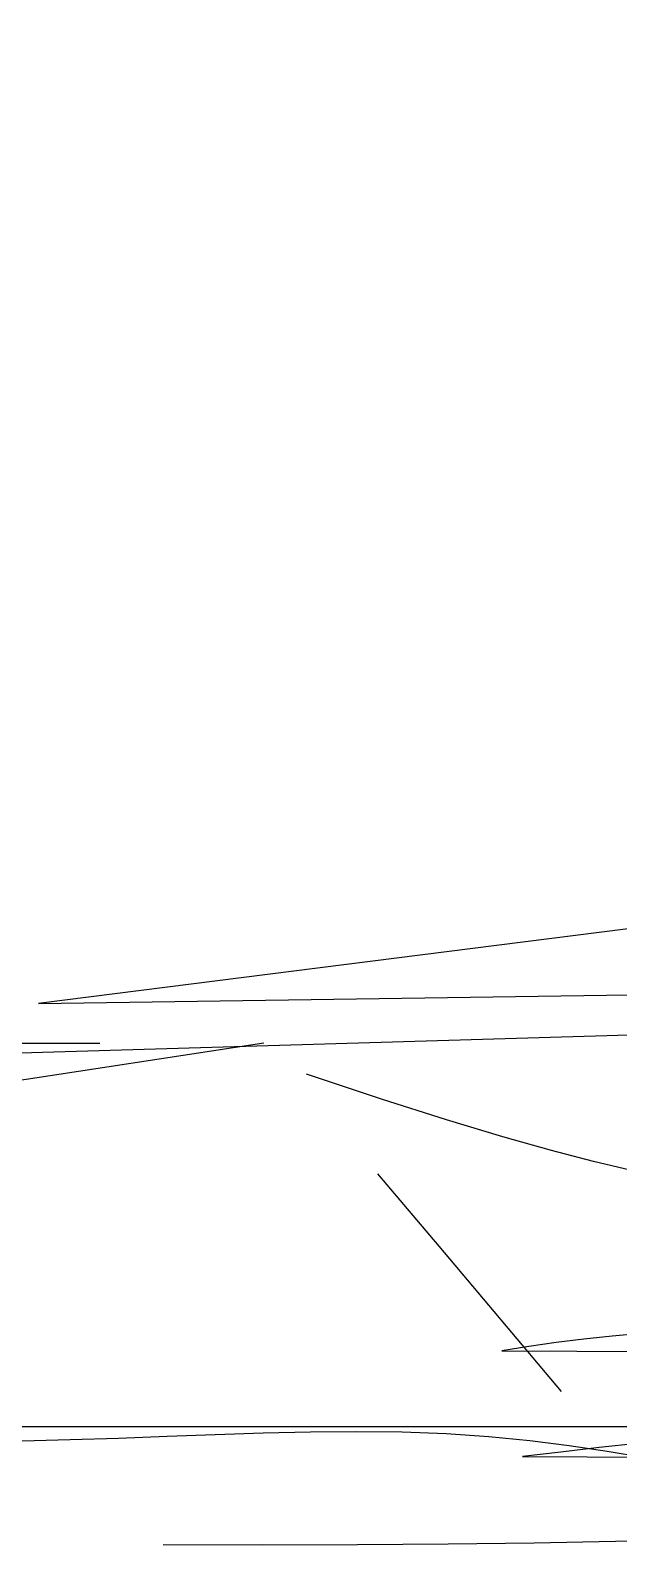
# Model space of a CAD drawing. Header units: millimetres. Extents: x 104198 to 1296755, y -81101 to 81453.
# Drawn here: x 592084.9 to 592111.1, y -26157.3 to -26089.6 of the extents above; entities that cross this region are included whole.
import ezdxf

# ---------------------------------------------------------------- set-up
doc = ezdxf.new("R2010")
doc.units = ezdxf.units.MM
doc.linetypes.add('HIDDEN2', pattern=[0.1875, 0.125, -0.0625])
doc.layers.add('0家具', color=51, linetype='Continuous')
doc.styles.add('黑体', font='simhei.ttf', dxfattribs={"width": 0.7})
doc.dimstyles.new('立面标注', dxfattribs={"dimtxt": 100, "dimasz": 35, "dimexe": 20, "dimexo": 100, "dimtad": 1, "dimdec": 0, "dimtxsty": '黑体', "dimblk": 'ARCHTICK', "dimcen": 80, "dimdle": 20, "dimclrd": 251, "dimclre": 251, "dimclrt": 256, "dimadec": 0, "dimazin": 0, "dimtfac": 1, "dimtdec": 0, "dimtix": 1, "dimtmove": 2, "dimatfit": 3, "dimldrblk": 'DOT', "dimfxl": 200, "dimfxlon": 1, "dimarcsym": 0})

# ---------------------------------------------------------------- blocks, each defined once
blk = doc.blocks.new('_ArchTick')
at = {"color": 2, "linetype": 'ByBlock', "const_width": 0.4}
blk.add_lwpolyline([(-0.5, -0.5), (0.5, 0.5)], dxfattribs=at)
blk = doc.blocks.new('_Dot')
at = {"color": 2, "linetype": 'ByBlock', "lineweight": -2}
blk.add_line((-0.5, 0), (-1, 0), dxfattribs=at)
at = {"color": 2, "linetype": 'ByBlock', "const_width": 0.5}
blk.add_lwpolyline([(-0.25, 0, 1), (0.25, 0, 1)], format="xyb", close=True, dxfattribs=at)
blk = doc.blocks.new('hgfhdrht')
at = {"color": 250, "linetype": 'HIDDEN2', "ltscale": 600}
for p, q in [((592117.067, -31135.199), (592085.238, -31139.238)), ((592117.067, -31135.199), (592085.238, -31139.238)), ((592117.067, -31135.199), (592085.238, -31139.238)), ((592117.067, -31135.199), (592085.238, -31139.238)), ((592117.067, -31135.199), (592085.238, -31139.238)), ((592117.067, -31135.199), (592085.238, -31139.238)), ((592117.067, -31135.199), (592085.238, -31139.238)), ((592117.067, -31135.199), (592085.238, -31139.238)), ((592117.067, -31135.199), (592085.238, -31139.238)), ((592117.067, -31135.199), (592085.238, -31139.238)), ((592117.067, -31135.199), (592085.238, -31139.238)), ((592117.067, -31135.199), (592085.238, -31139.238)), ((592085.238, -31139.238), (592154.552, -31138.228)), ((592085.238, -31139.238), (592154.552, -31138.228)), ((592085.238, -31139.238), (592154.552, -31138.228)), ((592085.238, -31139.238), (592154.552, -31138.228)), ((592085.238, -31139.238), (592154.552, -31138.228)), ((592085.238, -31139.238), (592154.552, -31138.228)), ((592085.238, -31139.238), (592154.552, -31138.228)), ((592085.238, -31139.238), (592154.552, -31138.228)), ((592085.238, -31139.238), (592154.552, -31138.228)), ((592085.238, -31139.238), (592154.552, -31138.228)), ((592085.238, -31139.238), (592154.552, -31138.228)), ((592085.238, -31139.238), (592154.552, -31138.228)), ((592124.996, -31140.247), (592022.686, -31143.277)), ((592124.996, -31140.247), (592022.686, -31143.277)), ((592124.996, -31140.247), (592022.686, -31143.277)), ((592124.996, -31140.247), (592022.686, -31143.277)), ((592124.996, -31140.247), (592022.686, -31143.277)), ((592124.996, -31140.247), (592022.686, -31143.277)), ((592124.996, -31140.247), (592022.686, -31143.277)), ((592124.996, -31140.247), (592022.686, -31143.277)), ((592124.996, -31140.247), (592022.686, -31143.277)), ((592124.996, -31140.247), (592022.686, -31143.277)), ((592124.996, -31140.247), (592022.686, -31143.277)), ((592124.996, -31140.247), (592022.686, -31143.277)), ((591900.479, -31141), (592095.284, -31141)), ((591900.479, -31141), (592095.284, -31141)), ((591900.479, -31141), (592095.284, -31141)), ((591900.479, -31141), (592095.284, -31141)), ((591900.479, -31141), (592095.284, -31141)), ((591900.479, -31141), (592095.284, -31141)), ((591900.479, -31141), (592095.284, -31141)), ((591900.479, -31141), (592095.284, -31141)), ((591900.479, -31141), (592095.284, -31141)), ((591900.479, -31141), (592095.284, -31141)), ((591900.479, -31141), (592095.284, -31141)), ((591900.479, -31141), (592095.284, -31141)), ((592095.284, -31141), (592055.024, -31147.13)), ((592095.284, -31141), (592055.024, -31147.13)), ((592095.284, -31141), (592055.024, -31147.13)), ((592095.284, -31141), (592055.024, -31147.13)), ((592095.284, -31141), (592055.024, -31147.13)), ((592095.284, -31141), (592055.024, -31147.13)), ((592095.284, -31141), (592055.024, -31147.13)), ((592095.284, -31141), (592055.024, -31147.13)), ((592095.284, -31141), (592055.024, -31147.13)), ((592095.284, -31141), (592055.024, -31147.13)), ((592095.284, -31141), (592055.024, -31147.13)), ((592095.284, -31141), (592055.024, -31147.13)), ((592103.101, -31150.061), (592100.372, -31146.828)), ((592103.101, -31150.061), (592100.372, -31146.828)), ((592103.101, -31150.061), (592100.372, -31146.828)), ((592103.101, -31150.061), (592100.372, -31146.828)), ((592103.101, -31150.061), (592100.372, -31146.828)), ((592103.101, -31150.061), (592100.372, -31146.828)), ((592103.101, -31150.061), (592100.372, -31146.828)), ((592103.101, -31150.061), (592100.372, -31146.828)), ((592103.101, -31150.061), (592100.372, -31146.828)), ((592103.101, -31150.061), (592100.372, -31146.828)), ((592103.101, -31150.061), (592100.372, -31146.828)), ((592103.101, -31150.061), (592100.372, -31146.828)), ((592108.561, -31156.527), (592103.101, -31150.061)), ((592108.561, -31156.527), (592103.101, -31150.061)), ((592108.561, -31156.527), (592103.101, -31150.061)), ((592108.561, -31156.527), (592103.101, -31150.061)), ((592108.561, -31156.527), (592103.101, -31150.061)), ((592108.561, -31156.527), (592103.101, -31150.061)), ((592108.561, -31156.527), (592103.101, -31150.061)), ((592108.561, -31156.527), (592103.101, -31150.061)), ((592108.561, -31156.527), (592103.101, -31150.061)), ((592108.561, -31156.527), (592103.101, -31150.061)), ((592108.561, -31156.527), (592103.101, -31150.061)), ((592108.561, -31156.527), (592103.101, -31150.061)), ((592108.323, -31154.355), (592107.107, -31154.528)), ((592108.323, -31154.355), (592107.107, -31154.528)), ((592108.323, -31154.355), (592107.107, -31154.528)), ((592108.323, -31154.355), (592107.107, -31154.528)), ((592108.323, -31154.355), (592107.107, -31154.528)), ((592108.323, -31154.355), (592107.107, -31154.528)), ((592108.323, -31154.355), (592107.107, -31154.528)), ((592108.323, -31154.355), (592107.107, -31154.528)), ((592108.323, -31154.355), (592107.107, -31154.528)), ((592108.323, -31154.355), (592107.107, -31154.528)), ((592108.323, -31154.355), (592107.107, -31154.528)), ((592108.323, -31154.355), (592107.107, -31154.528)), ((592109.56, -31154.201), (592108.323, -31154.355)), ((592109.56, -31154.201), (592108.323, -31154.355)), ((592109.56, -31154.201), (592108.323, -31154.355)), ((592109.56, -31154.201), (592108.323, -31154.355)), ((592109.56, -31154.201), (592108.323, -31154.355)), ((592109.56, -31154.201), (592108.323, -31154.355)), ((592109.56, -31154.201), (592108.323, -31154.355)), ((592109.56, -31154.201), (592108.323, -31154.355)), ((592109.56, -31154.201), (592108.323, -31154.355)), ((592109.56, -31154.201), (592108.323, -31154.355)), ((592109.56, -31154.201), (592108.323, -31154.355)), ((592109.56, -31154.201), (592108.323, -31154.355)), ((592110.821, -31154.063), (592109.56, -31154.201)), ((592110.821, -31154.063), (592109.56, -31154.201)), ((592110.821, -31154.063), (592109.56, -31154.201)), ((592110.821, -31154.063), (592109.56, -31154.201)), ((592110.821, -31154.063), (592109.56, -31154.201)), ((592110.821, -31154.063), (592109.56, -31154.201)), ((592110.821, -31154.063), (592109.56, -31154.201)), ((592110.821, -31154.063), (592109.56, -31154.201)), ((592110.821, -31154.063), (592109.56, -31154.201)), ((592110.821, -31154.063), (592109.56, -31154.201)), ((592110.821, -31154.063), (592109.56, -31154.201)), ((592110.821, -31154.063), (592109.56, -31154.201)), ((592112.112, -31153.942), (592110.821, -31154.063)), ((592112.112, -31153.942), (592110.821, -31154.063)), ((592112.112, -31153.942), (592110.821, -31154.063)), ((592112.112, -31153.942), (592110.821, -31154.063)), ((592112.112, -31153.942), (592110.821, -31154.063)), ((592112.112, -31153.942), (592110.821, -31154.063)), ((592112.112, -31153.942), (592110.821, -31154.063)), ((592112.112, -31153.942), (592110.821, -31154.063)), ((592112.112, -31153.942), (592110.821, -31154.063)), ((592112.112, -31153.942), (592110.821, -31154.063)), ((592112.112, -31153.942), (592110.821, -31154.063)), ((592112.112, -31153.942), (592110.821, -31154.063)), ((592107.107, -31154.528), (592105.907, -31154.72)), ((592107.107, -31154.528), (592105.907, -31154.72)), ((592107.107, -31154.528), (592105.907, -31154.72)), ((592107.107, -31154.528), (592105.907, -31154.72)), ((592107.107, -31154.528), (592105.907, -31154.72)), ((592107.107, -31154.528), (592105.907, -31154.72)), ((592107.107, -31154.528), (592105.907, -31154.72)), ((592107.107, -31154.528), (592105.907, -31154.72)), ((592107.107, -31154.528), (592105.907, -31154.72)), ((592107.107, -31154.528), (592105.907, -31154.72)), ((592107.107, -31154.528), (592105.907, -31154.72)), ((592107.107, -31154.528), (592105.907, -31154.72)), ((592105.907, -31154.72), (592154.721, -31154.932)), ((592105.907, -31154.72), (592154.721, -31154.932)), ((592105.907, -31154.72), (592154.721, -31154.932)), ((592105.907, -31154.72), (592154.721, -31154.932)), ((592105.907, -31154.72), (592154.721, -31154.932)), ((592105.907, -31154.72), (592154.721, -31154.932)), ((592105.907, -31154.72), (592154.721, -31154.932)), ((592105.907, -31154.72), (592154.721, -31154.932)), ((592105.907, -31154.72), (592154.721, -31154.932)), ((592105.907, -31154.72), (592154.721, -31154.932)), ((592105.907, -31154.72), (592154.721, -31154.932)), ((592105.907, -31154.72), (592154.721, -31154.932)), ((592064.712, -31158.105), (592124.256, -31158.086)), ((592064.712, -31158.105), (592124.256, -31158.086)), ((592064.712, -31158.105), (592124.256, -31158.086)), ((592064.712, -31158.105), (592124.256, -31158.086)), ((592064.712, -31158.105), (592124.256, -31158.086)), ((592064.712, -31158.105), (592124.256, -31158.086)), ((592064.712, -31158.105), (592124.256, -31158.086)), ((592064.712, -31158.105), (592124.256, -31158.086)), ((592064.712, -31158.105), (592124.256, -31158.086)), ((592064.712, -31158.105), (592124.256, -31158.086)), ((592064.712, -31158.105), (592124.256, -31158.086)), ((592064.712, -31158.105), (592124.256, -31158.086)), ((592093.124, -31158.465), (592090.972, -31158.544)), ((592093.124, -31158.465), (592090.972, -31158.544)), ((592093.124, -31158.465), (592090.972, -31158.544)), ((592093.124, -31158.465), (592090.972, -31158.544)), ((592093.124, -31158.465), (592090.972, -31158.544)), ((592093.124, -31158.465), (592090.972, -31158.544)), ((592093.124, -31158.465), (592090.972, -31158.544)), ((592093.124, -31158.465), (592090.972, -31158.544)), ((592093.124, -31158.465), (592090.972, -31158.544)), ((592093.124, -31158.465), (592090.972, -31158.544)), ((592093.124, -31158.465), (592090.972, -31158.544)), ((592093.124, -31158.465), (592090.972, -31158.544)), ((592095.26, -31158.396), (592093.124, -31158.465)), ((592095.26, -31158.396), (592093.124, -31158.465)), ((592095.26, -31158.396), (592093.124, -31158.465)), ((592095.26, -31158.396), (592093.124, -31158.465)), ((592095.26, -31158.396), (592093.124, -31158.465)), ((592095.26, -31158.396), (592093.124, -31158.465)), ((592095.26, -31158.396), (592093.124, -31158.465)), ((592095.26, -31158.396), (592093.124, -31158.465)), ((592095.26, -31158.396), (592093.124, -31158.465)), ((592095.26, -31158.396), (592093.124, -31158.465)), ((592095.26, -31158.396), (592093.124, -31158.465)), ((592095.26, -31158.396), (592093.124, -31158.465)), ((592097.368, -31158.347), (592095.26, -31158.396)), ((592097.368, -31158.347), (592095.26, -31158.396)), ((592097.368, -31158.347), (592095.26, -31158.396)), ((592097.368, -31158.347), (592095.26, -31158.396)), ((592097.368, -31158.347), (592095.26, -31158.396)), ((592097.368, -31158.347), (592095.26, -31158.396)), ((592097.368, -31158.347), (592095.26, -31158.396)), ((592097.368, -31158.347), (592095.26, -31158.396)), ((592097.368, -31158.347), (592095.26, -31158.396)), ((592097.368, -31158.347), (592095.26, -31158.396)), ((592097.368, -31158.347), (592095.26, -31158.396)), ((592097.368, -31158.347), (592095.26, -31158.396)), ((592099.438, -31158.328), (592097.368, -31158.347)), ((592099.438, -31158.328), (592097.368, -31158.347)), ((592099.438, -31158.328), (592097.368, -31158.347)), ((592099.438, -31158.328), (592097.368, -31158.347)), ((592099.438, -31158.328), (592097.368, -31158.347)), ((592099.438, -31158.328), (592097.368, -31158.347)), ((592099.438, -31158.328), (592097.368, -31158.347)), ((592099.438, -31158.328), (592097.368, -31158.347)), ((592099.438, -31158.328), (592097.368, -31158.347)), ((592099.438, -31158.328), (592097.368, -31158.347)), ((592099.438, -31158.328), (592097.368, -31158.347)), ((592099.438, -31158.328), (592097.368, -31158.347)), ((592101.461, -31158.35), (592099.438, -31158.328)), ((592101.461, -31158.35), (592099.438, -31158.328)), ((592101.461, -31158.35), (592099.438, -31158.328)), ((592101.461, -31158.35), (592099.438, -31158.328)), ((592101.461, -31158.35), (592099.438, -31158.328)), ((592101.461, -31158.35), (592099.438, -31158.328)), ((592101.461, -31158.35), (592099.438, -31158.328)), ((592101.461, -31158.35), (592099.438, -31158.328)), ((592101.461, -31158.35), (592099.438, -31158.328)), ((592101.461, -31158.35), (592099.438, -31158.328)), ((592101.461, -31158.35), (592099.438, -31158.328)), ((592101.461, -31158.35), (592099.438, -31158.328)), ((592103.426, -31158.423), (592101.461, -31158.35)), ((592103.426, -31158.423), (592101.461, -31158.35)), ((592103.426, -31158.423), (592101.461, -31158.35)), ((592103.426, -31158.423), (592101.461, -31158.35)), ((592103.426, -31158.423), (592101.461, -31158.35)), ((592103.426, -31158.423), (592101.461, -31158.35)), ((592103.426, -31158.423), (592101.461, -31158.35)), ((592103.426, -31158.423), (592101.461, -31158.35)), ((592103.426, -31158.423), (592101.461, -31158.35)), ((592103.426, -31158.423), (592101.461, -31158.35)), ((592103.426, -31158.423), (592101.461, -31158.35)), ((592103.426, -31158.423), (592101.461, -31158.35)), ((592105.324, -31158.552), (592103.426, -31158.423)), ((592105.324, -31158.552), (592103.426, -31158.423)), ((592105.324, -31158.552), (592103.426, -31158.423)), ((592105.324, -31158.552), (592103.426, -31158.423)), ((592105.324, -31158.552), (592103.426, -31158.423)), ((592105.324, -31158.552), (592103.426, -31158.423)), ((592105.324, -31158.552), (592103.426, -31158.423)), ((592105.324, -31158.552), (592103.426, -31158.423)), ((592105.324, -31158.552), (592103.426, -31158.423)), ((592105.324, -31158.552), (592103.426, -31158.423)), ((592105.324, -31158.552), (592103.426, -31158.423)), ((592105.324, -31158.552), (592103.426, -31158.423)), ((592086.656, -31158.692), (592084.514, -31158.741)), ((592086.656, -31158.692), (592084.514, -31158.741)), ((592086.656, -31158.692), (592084.514, -31158.741)), ((592086.656, -31158.692), (592084.514, -31158.741)), ((592086.656, -31158.692), (592084.514, -31158.741)), ((592086.656, -31158.692), (592084.514, -31158.741)), ((592086.656, -31158.692), (592084.514, -31158.741)), ((592086.656, -31158.692), (592084.514, -31158.741)), ((592086.656, -31158.692), (592084.514, -31158.741)), ((592086.656, -31158.692), (592084.514, -31158.741)), ((592086.656, -31158.692), (592084.514, -31158.741)), ((592086.656, -31158.692), (592084.514, -31158.741)), ((592088.812, -31158.623), (592086.656, -31158.692)), ((592088.812, -31158.623), (592086.656, -31158.692)), ((592088.812, -31158.623), (592086.656, -31158.692)), ((592088.812, -31158.623), (592086.656, -31158.692)), ((592088.812, -31158.623), (592086.656, -31158.692)), ((592088.812, -31158.623), (592086.656, -31158.692)), ((592088.812, -31158.623), (592086.656, -31158.692)), ((592088.812, -31158.623), (592086.656, -31158.692)), ((592088.812, -31158.623), (592086.656, -31158.692)), ((592088.812, -31158.623), (592086.656, -31158.692)), ((592088.812, -31158.623), (592086.656, -31158.692)), ((592088.812, -31158.623), (592086.656, -31158.692)), ((592090.972, -31158.544), (592088.812, -31158.623)), ((592090.972, -31158.544), (592088.812, -31158.623)), ((592090.972, -31158.544), (592088.812, -31158.623)), ((592090.972, -31158.544), (592088.812, -31158.623)), ((592090.972, -31158.544), (592088.812, -31158.623)), ((592090.972, -31158.544), (592088.812, -31158.623)), ((592090.972, -31158.544), (592088.812, -31158.623)), ((592090.972, -31158.544), (592088.812, -31158.623)), ((592090.972, -31158.544), (592088.812, -31158.623)), ((592090.972, -31158.544), (592088.812, -31158.623)), ((592090.972, -31158.544), (592088.812, -31158.623)), ((592090.972, -31158.544), (592088.812, -31158.623)), ((592107.153, -31158.732), (592105.324, -31158.552)), ((592107.153, -31158.732), (592105.324, -31158.552)), ((592107.153, -31158.732), (592105.324, -31158.552)), ((592107.153, -31158.732), (592105.324, -31158.552)), ((592107.153, -31158.732), (592105.324, -31158.552)), ((592107.153, -31158.732), (592105.324, -31158.552)), ((592107.153, -31158.732), (592105.324, -31158.552)), ((592107.153, -31158.732), (592105.324, -31158.552)), ((592107.153, -31158.732), (592105.324, -31158.552)), ((592107.153, -31158.732), (592105.324, -31158.552)), ((592107.153, -31158.732), (592105.324, -31158.552)), ((592107.153, -31158.732), (592105.324, -31158.552)), ((592108.912, -31158.953), (592107.153, -31158.732)), ((592108.912, -31158.953), (592107.153, -31158.732)), ((592108.912, -31158.953), (592107.153, -31158.732)), ((592108.912, -31158.953), (592107.153, -31158.732)), ((592108.912, -31158.953), (592107.153, -31158.732)), ((592108.912, -31158.953), (592107.153, -31158.732)), ((592108.912, -31158.953), (592107.153, -31158.732)), ((592108.912, -31158.953), (592107.153, -31158.732)), ((592108.912, -31158.953), (592107.153, -31158.732)), ((592108.912, -31158.953), (592107.153, -31158.732)), ((592108.912, -31158.953), (592107.153, -31158.732)), ((592108.912, -31158.953), (592107.153, -31158.732)), ((592110.239, -31159.034), (592108.531, -31159.231)), ((592110.239, -31159.034), (592108.531, -31159.231)), ((592110.239, -31159.034), (592108.531, -31159.231)), ((592110.239, -31159.034), (592108.531, -31159.231)), ((592110.239, -31159.034), (592108.531, -31159.231)), ((592110.239, -31159.034), (592108.531, -31159.231)), ((592110.239, -31159.034), (592108.531, -31159.231)), ((592110.239, -31159.034), (592108.531, -31159.231)), ((592110.239, -31159.034), (592108.531, -31159.231)), ((592110.239, -31159.034), (592108.531, -31159.231)), ((592110.239, -31159.034), (592108.531, -31159.231)), ((592110.239, -31159.034), (592108.531, -31159.231)), ((592110.599, -31159.204), (592108.912, -31158.953)), ((592110.599, -31159.204), (592108.912, -31158.953)), ((592110.599, -31159.204), (592108.912, -31158.953)), ((592110.599, -31159.204), (592108.912, -31158.953)), ((592110.599, -31159.204), (592108.912, -31158.953)), ((592110.599, -31159.204), (592108.912, -31158.953)), ((592110.599, -31159.204), (592108.912, -31158.953)), ((592110.599, -31159.204), (592108.912, -31158.953)), ((592110.599, -31159.204), (592108.912, -31158.953)), ((592110.599, -31159.204), (592108.912, -31158.953)), ((592110.599, -31159.204), (592108.912, -31158.953)), ((592110.599, -31159.204), (592108.912, -31158.953)), ((592111.951, -31158.845), (592110.239, -31159.034)), ((592111.951, -31158.845), (592110.239, -31159.034)), ((592111.951, -31158.845), (592110.239, -31159.034)), ((592111.951, -31158.845), (592110.239, -31159.034)), ((592111.951, -31158.845), (592110.239, -31159.034)), ((592111.951, -31158.845), (592110.239, -31159.034)), ((592111.951, -31158.845), (592110.239, -31159.034)), ((592111.951, -31158.845), (592110.239, -31159.034)), ((592111.951, -31158.845), (592110.239, -31159.034)), ((592111.951, -31158.845), (592110.239, -31159.034)), ((592111.951, -31158.845), (592110.239, -31159.034)), ((592111.951, -31158.845), (592110.239, -31159.034)), ((592112.213, -31159.474), (592110.599, -31159.204)), ((592112.213, -31159.474), (592110.599, -31159.204)), ((592112.213, -31159.474), (592110.599, -31159.204)), ((592112.213, -31159.474), (592110.599, -31159.204)), ((592112.213, -31159.474), (592110.599, -31159.204)), ((592112.213, -31159.474), (592110.599, -31159.204)), ((592112.213, -31159.474), (592110.599, -31159.204)), ((592112.213, -31159.474), (592110.599, -31159.204)), ((592112.213, -31159.474), (592110.599, -31159.204)), ((592112.213, -31159.474), (592110.599, -31159.204)), ((592112.213, -31159.474), (592110.599, -31159.204)), ((592112.213, -31159.474), (592110.599, -31159.204)), ((592108.531, -31159.231), (592106.826, -31159.432)), ((592108.531, -31159.231), (592106.826, -31159.432)), ((592108.531, -31159.231), (592106.826, -31159.432)), ((592108.531, -31159.231), (592106.826, -31159.432)), ((592108.531, -31159.231), (592106.826, -31159.432)), ((592108.531, -31159.231), (592106.826, -31159.432)), ((592108.531, -31159.231), (592106.826, -31159.432)), ((592108.531, -31159.231), (592106.826, -31159.432)), ((592108.531, -31159.231), (592106.826, -31159.432)), ((592108.531, -31159.231), (592106.826, -31159.432)), ((592108.531, -31159.231), (592106.826, -31159.432)), ((592108.531, -31159.231), (592106.826, -31159.432)), ((592106.826, -31159.432), (592155.12, -31159.634)), ((592106.826, -31159.432), (592155.12, -31159.634)), ((592106.826, -31159.432), (592155.12, -31159.634)), ((592106.826, -31159.432), (592155.12, -31159.634)), ((592106.826, -31159.432), (592155.12, -31159.634)), ((592106.826, -31159.432), (592155.12, -31159.634)), ((592106.826, -31159.432), (592155.12, -31159.634)), ((592106.826, -31159.432), (592155.12, -31159.634)), ((592106.826, -31159.432), (592155.12, -31159.634)), ((592106.826, -31159.432), (592155.12, -31159.634)), ((592106.826, -31159.432), (592155.12, -31159.634)), ((592106.826, -31159.432), (592155.12, -31159.634)), ((592110.977, -31163.226), (592107.349, -31163.296)), ((592110.977, -31163.226), (592107.349, -31163.296)), ((592110.977, -31163.226), (592107.349, -31163.296)), ((592110.977, -31163.226), (592107.349, -31163.296)), ((592110.977, -31163.226), (592107.349, -31163.296)), ((592110.977, -31163.226), (592107.349, -31163.296)), ((592110.977, -31163.226), (592107.349, -31163.296)), ((592110.977, -31163.226), (592107.349, -31163.296)), ((592110.977, -31163.226), (592107.349, -31163.296)), ((592110.977, -31163.226), (592107.349, -31163.296)), ((592110.977, -31163.226), (592107.349, -31163.296)), ((592110.977, -31163.226), (592107.349, -31163.296)), ((592114.386, -31163.135), (592110.977, -31163.226)), ((592114.386, -31163.135), (592110.977, -31163.226)), ((592114.386, -31163.135), (592110.977, -31163.226)), ((592114.386, -31163.135), (592110.977, -31163.226)), ((592114.386, -31163.135), (592110.977, -31163.226)), ((592114.386, -31163.135), (592110.977, -31163.226)), ((592114.386, -31163.135), (592110.977, -31163.226)), ((592114.386, -31163.135), (592110.977, -31163.226)), ((592114.386, -31163.135), (592110.977, -31163.226)), ((592114.386, -31163.135), (592110.977, -31163.226)), ((592114.386, -31163.135), (592110.977, -31163.226)), ((592114.386, -31163.135), (592110.977, -31163.226)), ((592095.227, -31163.387), (592090.8, -31163.377)), ((592095.227, -31163.387), (592090.8, -31163.377)), ((592095.227, -31163.387), (592090.8, -31163.377)), ((592095.227, -31163.387), (592090.8, -31163.377)), ((592095.227, -31163.387), (592090.8, -31163.377)), ((592095.227, -31163.387), (592090.8, -31163.377)), ((592095.227, -31163.387), (592090.8, -31163.377)), ((592095.227, -31163.387), (592090.8, -31163.377)), ((592095.227, -31163.387), (592090.8, -31163.377)), ((592095.227, -31163.387), (592090.8, -31163.377)), ((592095.227, -31163.387), (592090.8, -31163.377)), ((592095.227, -31163.387), (592090.8, -31163.377)), ((592099.465, -31163.377), (592095.227, -31163.387)), ((592099.465, -31163.377), (592095.227, -31163.387)), ((592099.465, -31163.377), (592095.227, -31163.387)), ((592099.465, -31163.377), (592095.227, -31163.387)), ((592099.465, -31163.377), (592095.227, -31163.387)), ((592099.465, -31163.377), (592095.227, -31163.387)), ((592099.465, -31163.377), (592095.227, -31163.387)), ((592099.465, -31163.377), (592095.227, -31163.387)), ((592099.465, -31163.377), (592095.227, -31163.387)), ((592099.465, -31163.377), (592095.227, -31163.387)), ((592099.465, -31163.377), (592095.227, -31163.387)), ((592099.465, -31163.377), (592095.227, -31163.387)), ((592103.509, -31163.347), (592099.465, -31163.377)), ((592103.509, -31163.347), (592099.465, -31163.377)), ((592103.509, -31163.347), (592099.465, -31163.377)), ((592103.509, -31163.347), (592099.465, -31163.377)), ((592103.509, -31163.347), (592099.465, -31163.377)), ((592103.509, -31163.347), (592099.465, -31163.377)), ((592103.509, -31163.347), (592099.465, -31163.377)), ((592103.509, -31163.347), (592099.465, -31163.377)), ((592103.509, -31163.347), (592099.465, -31163.377)), ((592103.509, -31163.347), (592099.465, -31163.377)), ((592103.509, -31163.347), (592099.465, -31163.377)), ((592103.509, -31163.347), (592099.465, -31163.377)), ((592107.349, -31163.296), (592103.509, -31163.347)), ((592107.349, -31163.296), (592103.509, -31163.347)), ((592107.349, -31163.296), (592103.509, -31163.347)), ((592107.349, -31163.296), (592103.509, -31163.347)), ((592107.349, -31163.296), (592103.509, -31163.347)), ((592107.349, -31163.296), (592103.509, -31163.347)), ((592107.349, -31163.296), (592103.509, -31163.347)), ((592107.349, -31163.296), (592103.509, -31163.347)), ((592107.349, -31163.296), (592103.509, -31163.347)), ((592107.349, -31163.296), (592103.509, -31163.347)), ((592107.349, -31163.296), (592103.509, -31163.347)), ((592107.349, -31163.296), (592103.509, -31163.347))]:
    blk.add_line(p, q, dxfattribs=at)
blk.add_lwpolyline([(592111.63, -31146.659), (592109.997, -31146.276), (592108.12, -31145.789), (592105.95, -31145.176), (592103.437, -31144.419), (592100.533, -31143.495), (592097.187, -31142.383)], dxfattribs=at)
blk.add_lwpolyline([(592111.63, -31146.659), (592109.997, -31146.276), (592108.12, -31145.789), (592105.95, -31145.176), (592103.437, -31144.419), (592100.533, -31143.495), (592097.187, -31142.383)], dxfattribs=at)
blk.add_lwpolyline([(592111.63, -31146.659), (592109.997, -31146.276), (592108.12, -31145.789), (592105.95, -31145.176), (592103.437, -31144.419), (592100.533, -31143.495), (592097.187, -31142.383)], dxfattribs=at)
blk.add_lwpolyline([(592111.63, -31146.659), (592109.997, -31146.276), (592108.12, -31145.789), (592105.95, -31145.176), (592103.437, -31144.419), (592100.533, -31143.495), (592097.187, -31142.383)], dxfattribs=at)
blk.add_lwpolyline([(592111.63, -31146.659), (592109.997, -31146.276), (592108.12, -31145.789), (592105.95, -31145.176), (592103.437, -31144.419), (592100.533, -31143.495), (592097.187, -31142.383)], dxfattribs=at)
blk.add_lwpolyline([(592111.63, -31146.659), (592109.997, -31146.276), (592108.12, -31145.789), (592105.95, -31145.176), (592103.437, -31144.419), (592100.533, -31143.495), (592097.187, -31142.383)], dxfattribs=at)
blk.add_lwpolyline([(592111.63, -31146.659), (592109.997, -31146.276), (592108.12, -31145.789), (592105.95, -31145.176), (592103.437, -31144.419), (592100.533, -31143.495), (592097.187, -31142.383)], dxfattribs=at)
blk.add_lwpolyline([(592111.63, -31146.659), (592109.997, -31146.276), (592108.12, -31145.789), (592105.95, -31145.176), (592103.437, -31144.419), (592100.533, -31143.495), (592097.187, -31142.383)], dxfattribs=at)
blk.add_lwpolyline([(592111.63, -31146.659), (592109.997, -31146.276), (592108.12, -31145.789), (592105.95, -31145.176), (592103.437, -31144.419), (592100.533, -31143.495), (592097.187, -31142.383)], dxfattribs=at)
blk.add_lwpolyline([(592111.63, -31146.659), (592109.997, -31146.276), (592108.12, -31145.789), (592105.95, -31145.176), (592103.437, -31144.419), (592100.533, -31143.495), (592097.187, -31142.383)], dxfattribs=at)
blk.add_lwpolyline([(592111.63, -31146.659), (592109.997, -31146.276), (592108.12, -31145.789), (592105.95, -31145.176), (592103.437, -31144.419), (592100.533, -31143.495), (592097.187, -31142.383)], dxfattribs=at)
blk.add_lwpolyline([(592111.63, -31146.659), (592109.997, -31146.276), (592108.12, -31145.789), (592105.95, -31145.176), (592103.437, -31144.419), (592100.533, -31143.495), (592097.187, -31142.383)], dxfattribs=at)

msp = doc.modelspace()

# ---------------------------------------------------------------- block references
at = {"color": 2}
msp.add_blockref('hgfhdrht', (0, 5006.229), dxfattribs=at)

# ---------------------------------------------------------------- leaders
at = {"layer": '0家具', "color": 51}
msp.add_leader([(591689.436, -26511.403), (591689.436, -23491.592), (592799.651, -23491.592)], dimstyle='立面标注', dxfattribs=at)

doc.saveas('drawing.dxf')
